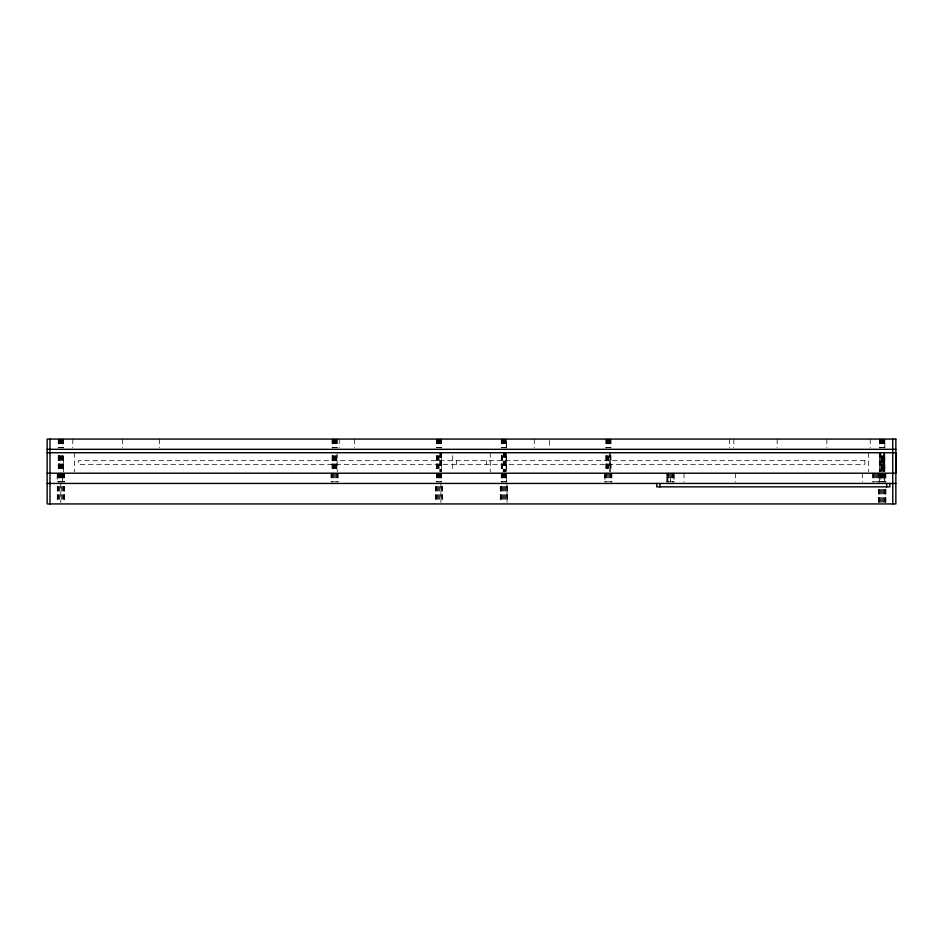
<?xml version="1.0" encoding="UTF-8"?>
<svg xmlns="http://www.w3.org/2000/svg" width="943" height="943" viewBox="0 0 943 943"><rect width="100%" height="100%" fill="white"/><g stroke="black" fill="none" stroke-linecap="round" stroke-linejoin="round"><path stroke-width="0.71" stroke-dasharray="4.71 3.54" d="M885.854 473.209L885.854 481.979M885.854 489.299L885.854 502.466M885.725 473.209L885.725 481.979M885.725 489.299L885.725 502.466M885.371 473.209L885.371 481.979M885.371 489.299L885.371 502.466M884.84 455.658L884.84 471.748L884.746 452.723M884.793 489.299L884.793 502.466M884.487 439.073L884.487 447.854M884.487 452.723L884.487 471.748M884.487 473.209L884.487 481.979M884.074 439.073L884.074 447.854M884.051 474.671L884.051 481.979M884.039 489.299L884.039 502.466M883.544 439.073L883.544 447.854M883.544 452.723L883.544 471.748M883.544 473.209L883.544 481.979M883.178 473.209L883.178 481.979M883.178 489.299L883.178 502.466M882.907 439.073L882.907 447.854M882.907 473.209L882.907 481.979M882.235 439.073L882.235 447.854M882.235 473.209L882.235 481.979M882.235 489.299L882.235 502.466M881.564 439.073L881.564 447.854M881.564 473.209L881.564 481.979M881.304 473.209L881.304 481.979M881.304 489.299L881.304 502.466M880.939 439.073L880.939 447.854M880.939 452.723L880.939 471.748M880.939 474.671L880.939 481.979M880.397 439.073L880.397 447.854M880.397 452.723L880.397 471.748M880.397 473.209L880.397 481.979M880.432 489.299L880.432 502.466M879.984 439.073L879.984 447.854M879.866 473.209L879.984 481.979M879.725 439.073L879.725 447.854M879.725 452.723L879.725 471.748M879.689 489.299L879.689 502.466M879.642 439.073L879.642 447.854M879.642 452.723L879.642 471.748M879.383 473.209L879.383 481.979M879.112 473.209L879.112 481.979M879.112 489.299L879.112 502.466M878.746 473.209L878.817 481.979M878.746 489.299L878.746 502.466M878.628 473.209L878.628 481.979M878.628 489.299L878.628 502.466M878.063 473.209L878.063 481.979M877.19 473.209L877.19 481.979M876.259 473.209L876.259 481.979M875.328 473.209L875.328 481.979M874.456 473.209L874.456 481.979M873.701 473.209L873.701 481.979M873.124 473.209L873.124 481.979M872.77 473.209L872.64 481.979M870.212 439.073L870.212 447.854M868.656 452.723L868.656 471.748M862.645 473.209L862.645 481.979M826.87 439.073L826.87 447.854M777.162 439.073L777.162 447.854M735.493 473.209L735.493 481.979M733.819 439.073L733.819 447.854M729.34 439.073L729.34 447.854M684.052 473.209L684.052 481.979M674.056 474.671L674.033 481.979M673.939 473.209L673.903 481.979M673.573 473.209L673.573 481.979M672.996 473.209L672.996 481.979M672.972 473.209L672.972 481.979M672.229 473.209L672.253 481.979M671.357 473.209L671.381 481.979M669.506 473.209L669.483 481.979M668.634 473.209L668.634 481.979M666.96 473.209L666.925 481.979L666.807 473.209M611.924 473.209L611.924 481.979M611.559 473.209L611.559 481.979M611.029 439.073L610.946 447.854M610.946 455.658L611.029 471.748M610.981 473.209L610.981 481.979M610.687 439.073L610.687 447.854M610.687 455.658L610.687 471.748M610.274 439.073L610.274 447.854M610.274 452.723L610.274 471.748M610.239 473.209L610.239 481.979M609.732 439.073L609.732 447.854M609.732 452.723L609.732 471.748M609.367 473.209L609.367 481.979M609.107 439.073L609.107 447.854M609.107 455.658L609.107 471.748M608.435 439.073L608.435 447.854M608.435 455.658L608.435 471.748M608.435 473.209L608.435 481.979M607.764 439.073L607.764 447.854M607.764 455.658L607.764 471.748M607.492 473.209L607.492 481.979M607.127 439.073L607.127 447.854M607.127 455.658L607.127 471.748M606.597 439.073L606.597 447.854M606.597 455.658L606.597 471.748M606.62 473.209L606.62 481.979M606.184 439.073L606.184 447.854M606.184 455.658L606.184 471.748M605.925 439.073L605.925 447.854M605.83 455.658L605.925 471.748M605.877 473.209L605.877 481.979M605.3 473.209L605.3 481.979M604.946 474.671L604.946 481.979M604.817 473.209L604.817 481.979M549.592 440.534L549.592 447.854M534.28 439.073L534.28 447.854M507.487 486.376L507.487 502.466M507.369 486.376L507.369 502.466M507.004 483.441L507.004 502.466M506.485 455.658L506.485 471.748L506.391 452.723M506.438 486.376L506.438 502.466M506.132 439.073L506.132 447.854M506.132 455.658L506.132 471.748M506.132 473.209L506.132 481.979M505.719 439.073L505.719 447.854M505.719 452.723L505.719 471.748M505.719 473.209L505.719 481.979M505.684 486.376L505.684 502.466M505.177 439.073L505.177 447.854M505.177 452.723L505.177 471.748M505.177 473.209L505.177 481.979M504.811 486.376L504.811 502.466M504.552 439.073L504.552 447.854M504.552 452.723L504.552 471.748M504.552 473.209L504.552 481.979M503.88 439.073L503.88 447.854M503.88 452.723L503.88 471.748M503.88 473.209L503.88 481.979M503.88 486.376L503.88 502.466M503.208 439.073L503.208 447.854M503.208 452.723L503.208 471.748M503.208 473.209L503.208 481.979M502.949 486.376L502.949 502.466M502.584 439.073L502.584 447.854M502.584 455.658L502.584 471.748M502.584 473.209L502.584 481.979M502.041 439.073L502.041 447.854M502.041 455.658L502.041 471.748M502.041 473.209L502.041 481.979M502.077 486.376L502.077 502.466M501.629 439.073L501.629 447.854M501.629 455.658L501.629 471.748M501.629 473.209L501.629 481.979M501.37 439.073L501.37 447.854M501.37 455.658L501.37 471.748M501.37 473.209L501.37 481.979M501.322 486.376L501.322 502.466M501.275 439.073L501.275 447.854M501.275 455.658L501.275 471.748M501.275 473.209L501.275 481.979M500.757 486.376L500.757 502.466M500.391 486.376L500.391 502.466M500.273 486.376L500.273 502.466M490.266 452.723L490.266 471.748M486.47 460.691L486.47 464.333M456.648 460.691L456.648 464.333M452.699 455.658L452.699 471.748M442.585 486.376L442.703 502.466M442.22 486.376L442.22 502.466M441.607 439.073L441.607 447.854M441.607 452.723L441.607 471.748M441.689 473.209L441.607 481.979M441.642 486.376L441.642 502.466M441.348 439.073L441.348 447.854M441.348 455.658L441.348 471.748M441.348 473.209L441.348 481.979M440.935 439.073L440.935 447.854M440.935 452.723L440.935 471.748M440.935 473.209L440.935 481.979M440.9 483.441L440.9 502.466M440.393 439.073L440.393 447.854M440.393 452.723L440.393 471.748M440.393 473.209L440.393 481.979M440.027 486.376L440.027 502.466M439.768 439.073L439.768 447.854M439.768 452.723L439.768 471.748M439.768 473.209L439.768 481.979M439.096 439.073L439.096 447.854M439.096 455.658L439.096 471.748M439.096 473.209L439.096 481.979M439.096 486.376L439.096 502.466M438.412 439.073L438.412 447.854M438.412 455.658L438.412 471.748M438.412 473.209L438.412 481.979M438.153 486.376L438.153 502.466M437.788 439.073L437.788 447.854M437.788 455.658L437.788 471.748M437.788 473.209L437.788 481.979M437.257 439.073L437.257 447.854M437.257 455.658L437.257 471.748M437.257 473.209L437.257 481.979M437.281 486.376L437.281 502.466M436.833 439.073L436.833 447.854M436.845 455.658L436.845 471.748M436.833 473.209L436.833 481.979M436.491 439.073L436.574 447.854M436.491 455.658L436.574 471.748M436.574 473.209L436.574 481.979M436.538 486.376L436.538 502.466M435.961 486.376L435.961 502.466M435.477 486.376L435.607 502.466M354.533 439.073L354.533 447.854M339.221 439.073L339.221 447.854M338.089 473.209L338.207 481.979M337.724 473.209L337.724 481.979M337.193 439.073L337.111 447.854M337.111 452.723L337.193 471.748M337.146 473.209L337.146 481.979M336.851 439.073L336.851 447.854M336.851 455.658L336.851 471.748M336.439 439.073L336.439 447.854M336.439 455.658L336.439 471.748M336.403 473.209L336.403 481.979M335.897 439.073L335.897 447.854M335.897 455.658L335.897 471.748M335.531 473.209L335.531 481.979M335.272 439.073L335.272 447.854M335.272 455.658L335.272 471.748M334.6 439.073L334.6 447.854M334.6 455.658L334.6 471.748M334.6 473.209L334.6 481.979M333.928 439.073L333.928 447.854M333.928 455.658L333.928 471.748M333.657 473.209L333.657 481.979M333.292 439.073L333.292 447.854M333.292 455.658L333.292 471.748M332.761 439.073L332.761 447.854M332.761 455.658L332.761 471.748M332.785 473.209L332.785 481.979M332.349 439.073L332.349 447.854M332.349 455.658L332.349 471.748M331.995 439.073L332.089 447.854M332.089 455.658L331.995 471.748M332.042 473.209L332.042 481.979M331.464 473.209L331.464 481.979M330.981 473.209L331.111 481.979M159.473 439.073L159.473 447.854M122.484 439.073L122.484 447.854M74.367 452.723L74.367 471.748M72.788 439.073L72.788 447.854M64.372 473.209L64.372 481.979M64.372 486.376L64.372 502.466M64.254 473.209L64.254 481.979M64.254 486.376L64.254 502.466M63.888 473.209L63.888 481.979M63.888 486.376L63.888 502.466M63.393 439.073L63.393 447.854M63.393 471.748L63.393 455.658L63.275 471.748M63.275 439.073L63.275 447.854M63.358 473.209L63.275 481.979M63.311 486.376L63.311 502.466M63.04 439.073L63.016 447.854M63.04 455.658L63.04 471.748M63.016 473.209L63.016 481.979M62.603 439.073L62.615 447.854M62.615 455.658L62.603 471.748M62.568 486.376L62.568 502.466M62.061 439.073L62.061 447.854M62.061 455.658L62.073 471.748M62.061 473.209L62.061 481.979M61.696 473.209L61.696 481.979M61.696 486.376L61.696 502.466M61.436 439.073L61.436 447.854M61.436 455.658L61.436 471.748M61.436 473.209L61.436 481.979M60.765 439.073L60.765 447.854M60.765 455.658L60.765 471.748M60.765 473.209L60.765 481.979M60.765 483.441L60.765 502.466M60.093 439.073L60.081 447.854M60.093 455.658L60.081 471.748M60.093 473.209L60.093 481.979M59.822 473.209L59.822 481.979M59.822 486.376L59.822 502.466M59.456 439.073L59.456 447.854M59.456 455.658L59.456 471.748M59.456 473.209L59.456 481.979M59.444 439.073L59.444 447.854M59.444 455.658L59.444 471.748M58.926 439.073L58.902 447.854M58.926 455.658L58.902 471.748M58.949 473.209L58.949 481.979M58.949 486.376L58.949 502.466M58.478 439.073L58.513 447.854M58.478 455.658L58.513 471.748M58.513 473.209L58.513 481.979M58.254 439.073L58.254 447.854M58.218 455.658L58.254 471.748M58.16 473.209L58.207 481.979M58.207 486.376L58.207 502.466M57.629 473.209L57.629 481.979M57.629 486.376L57.629 502.466M57.146 474.671L57.275 481.979M57.275 486.376L57.275 502.466M879.984 455.658L879.984 471.748L879.984 455.658M881.564 455.658L881.564 471.748L881.564 455.658M882.235 455.658L882.235 471.748L882.235 455.658M882.907 455.658L882.907 471.748L882.907 455.658M884.074 455.658L884.074 471.748L884.074 455.658M864.861 460.691L78.328 460.691L78.328 464.333L864.861 464.333L864.861 460.691M884.84 447.854L884.84 439.073L884.746 447.854M884.793 481.979L884.84 473.209L884.746 481.979M879.689 481.979L879.689 473.209L879.642 481.979M670.449 481.979L670.449 473.209L670.414 481.979M667.892 481.979L667.892 473.209L667.868 481.979M667.314 481.979L667.314 473.209L667.29 481.979M506.485 447.854L506.485 440.534L506.391 447.854M506.485 481.979L506.485 473.209L506.391 481.979M62.603 481.979L62.603 473.209L62.568 481.979"/><path stroke-width="1.41" d="M47.15 449.316L895.85 449.316M47.15 452.723L895.85 452.723L895.85 473.209L47.15 473.209M47.15 483.441L895.85 483.441M892.726 439.073L892.785 503.927M889.803 483.453L889.803 486.859L656.776 486.859L656.776 483.453M886.691 483.453L886.691 486.859M659.9 483.453L659.9 486.859M49.979 439.073L49.979 503.927M895.85 439.073L47.15 439.073L47.15 503.927L895.85 503.927L895.85 439.073"/></g></svg>
